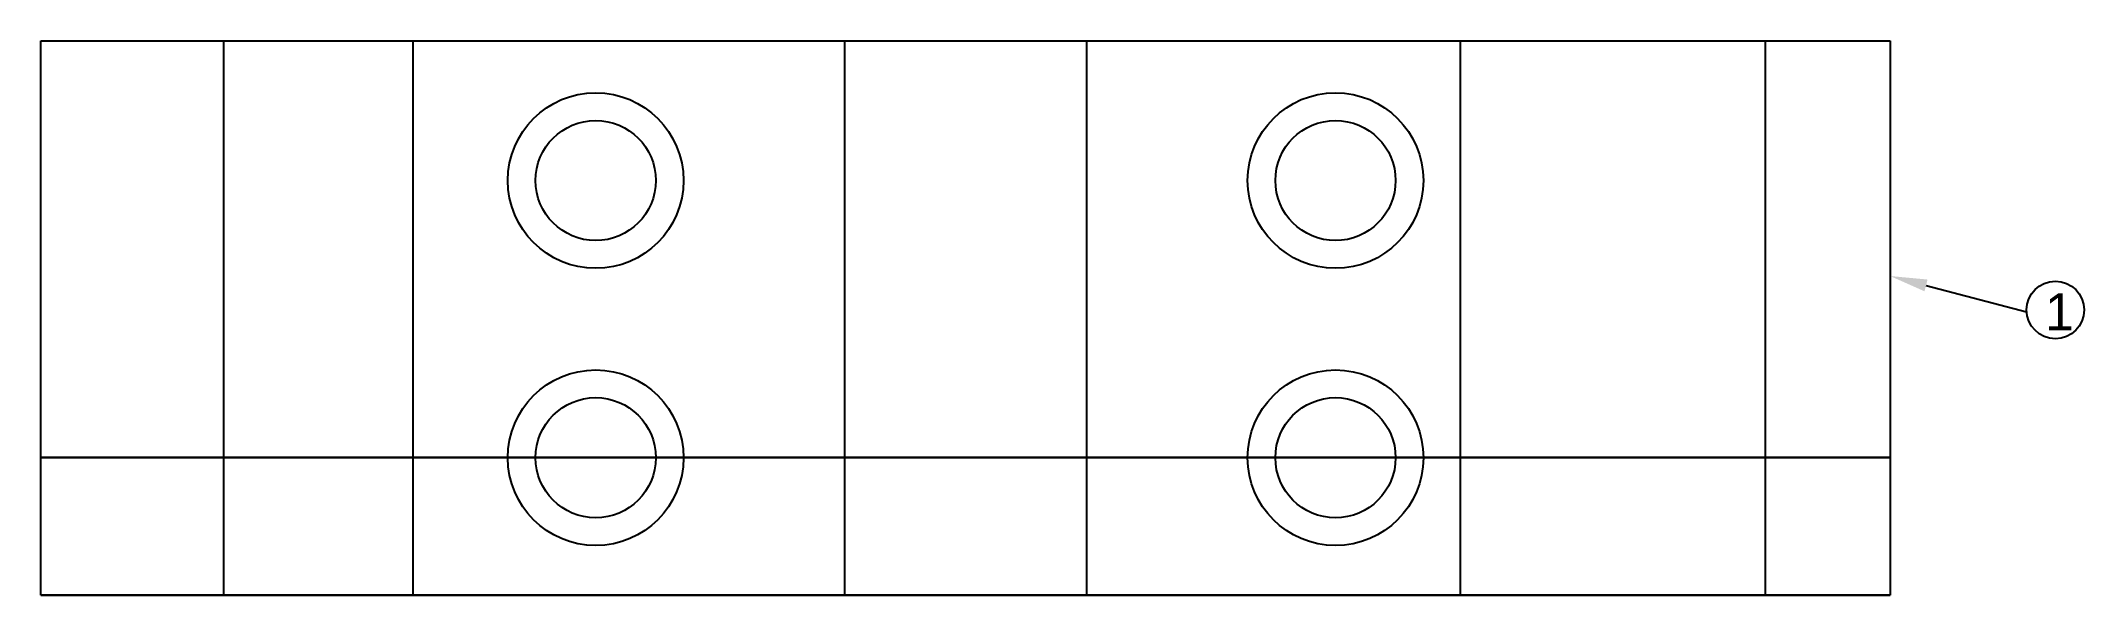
# Model space of a CAD drawing. Header units: millimetres. Extents: x 0 to 221, y 0 to 60.
import ezdxf
from ezdxf import colors
from ezdxf.entities.mleader import LeaderData, LeaderLine
from ezdxf.math import Vec2, Vec3

# ---------------------------------------------------------------- set-up
doc = ezdxf.new("R2010")
doc.units = ezdxf.units.MM
for name, color, linetype in [('PH-B89', 7, 'Continuous'), ('PV-B85', 7, 'Continuous'), ('PV-B89', 7, 'Continuous'), ('Размеры', 3, 'Continuous'), ('Штрих', 1, 'Continuous')]:
    doc.layers.add(name, color=color, linetype=linetype)
doc.styles.get("Standard").update_dxf_attribs({"font": 'arial.ttf'})

# ---------------------------------------------------------------- blocks, each defined once
blk = doc.blocks.new('A$Cb3845d3a')
at = {"linetype": 'Continuous', "extrusion": (0, 0, -1)}
h = blk.add_hatch(color=8, dxfattribs=at)
edge = h.paths.add_edge_path()
edge.add_line((-141.08, 43), (-141.08, 23))
edge.add_line((-141.08, 23), (-144.08, 23))
edge.add_line((-144.08, 23), (-144.08, 0))
edge.add_line((-144.08, 0), (-77.08, 0))
edge.add_line((-77.08, 0), (-77.08, 23))
edge.add_line((-77.08, 23), (-80.08, 23))
edge.add_line((-80.08, 23), (-80.08, 43))
edge.add_line((-80.08, 43), (-97.52, 43))
edge.add_arc((-110.58, 46), 13.4, 192.9371, 347.0629, ccw=False)
edge.add_line((-123.64, 43), (-141.08, 43))
edge = h.paths.add_edge_path()
edge.add_arc((-180.58, 46), 16.75, 190.3176, 349.6824, ccw=False)
edge.add_line((-197.05, 43), (-210.58, 43))
edge.add_line((-210.58, 43), (-210.58, 0))
edge.add_line((-210.58, 0), (-157.08, 0))
edge.add_line((-157.08, 0), (-157.08, 23))
edge.add_line((-157.08, 23), (-160.08, 23))
edge.add_line((-160.08, 23), (-160.08, 43))
edge.add_line((-160.08, 43), (-164.1, 43))
edge = h.paths.add_edge_path()
edge.add_arc((-40.58, 46), 10.65, 196.3611, 343.6389, ccw=False)
edge.add_line((-50.79, 43), (-61.08, 43))
edge.add_line((-61.08, 43), (-61.08, 23))
edge.add_line((-61.08, 23), (-64.08, 23))
edge.add_line((-64.08, 23), (-64.08, 0))
edge.add_line((-64.08, 0), (-10.58, 0))
edge.add_line((-10.58, 0), (-10.58, 43))
edge.add_line((-10.58, 43), (-30.36, 43))
at = {"layer": 'Штрих'}
h = blk.add_hatch(dxfattribs=at)
h.set_pattern_fill('LINE', color=256, scale=3, angle=45)
h.paths.add_polyline_path([(64.08, 23), (61.08, 23), (61.08, 23), (61.08, 43), (50.79, 43, -0.748625), (30.36, 43), (10.58, 43), (10.58, 0), (64.08, 0)])
h.paths.add_polyline_path([(144.08, 23), (141.08, 23), (141.08, 23), (141.08, 43), (123.64, 43, -0.796333), (97.52, 43), (80.08, 43), (80.08, 23), (80.08, 23), (77.08, 23), (77.08, 0), (144.08, 0)])
h.paths.add_polyline_path([(210.58, 43), (197.05, 43, -0.834388), (164.1, 43), (160.08, 43), (160.08, 23), (160.08, 23), (157.08, 23), (157.08, 0), (210.58, 0)])
h.paths.add_polyline_path([(144.08, 23), (141.08, 23), (141.08, 23), (141.08, 43), (123.64, 43, -0.796333), (97.52, 43), (80.08, 43), (80.08, 23), (77.08, 23), (77.08, 0), (144.08, 0)], flags=17)
h = blk.add_hatch(dxfattribs=at)
h.set_pattern_fill('LINE', color=256, scale=3, angle=45)
h.paths.add_polyline_path([(144.08, 23), (141.08, 23), (141.08, 23), (141.08, 43), (123.64, 43, -0.796333), (97.52, 43), (80.08, 43), (80.08, 23), (80.08, 23), (77.08, 23), (77.08, 0), (144.08, 0)])
at = {"linetype": 'Continuous', "extrusion": (0, 1, 0)}
for p, q in [((30.36, 43), (10.58, 43)), ((10.58, 43), (10.58, 0)), ((61.08, 43), (50.79, 43)), ((61.08, 23), (61.08, 43)), ((61.08, 43), (80.08, 43)), ((61.08, 43), (61.08, 23)), ((97.52, 43), (80.08, 43)), ((80.08, 43), (80.08, 23)), ((80.08, 43), (80.08, 23)), ((141.08, 43), (123.64, 43)), ((141.08, 23), (141.08, 43)), ((141.08, 43), (160.08, 43)), ((141.08, 43), (141.08, 23)), ((164.1, 43), (160.08, 43)), ((160.08, 43), (160.08, 23)), ((160.08, 43), (160.08, 23)), ((210.58, 43), (197.05, 43)), ((210.58, 0), (210.58, 43)), ((64.08, 23), (61.08, 23)), ((61.08, 23), (61.08, 23)), ((64.08, 0), (64.08, 23)), ((77.08, 23), (64.08, 23)), ((64.08, 0), (64.08, 23)), ((80.08, 23), (77.08, 23)), ((77.08, 23), (77.08, 0)), ((77.08, 0), (77.08, 23)), ((80.08, 23), (80.08, 23)), ((144.08, 23), (141.08, 23)), ((141.08, 23), (141.08, 23)), ((144.08, 0), (144.08, 23)), ((157.08, 23), (144.08, 23)), ((144.08, 0), (144.08, 23)), ((160.08, 23), (157.08, 23)), ((157.08, 23), (157.08, 0)), ((157.08, 0), (157.08, 23)), ((160.08, 23), (160.08, 23)), ((10.58, 0), (64.08, 0)), ((77.08, 0), (64.08, 0)), ((77.08, 0), (144.08, 0)), ((157.08, 0), (144.08, 0)), ((157.08, 0), (210.58, 0))]:
    blk.add_line(p, q, dxfattribs=at)
at = {"linetype": 'Continuous', "extrusion": (1.04381e-34, 6.2352e-51, -1)}
for p, q in [((64.08, 23), (61.08, 23)), ((77.08, 0), (144.08, 0)), ((157.08, 0), (210.58, 0))]:
    blk.add_line(p, q, dxfattribs=at)
at = {"linetype": 'Continuous', "extrusion": (0, 0, -1)}
for centre, radius, start, end in [((-40.58, 46), 10.65, 196.3611, 343.6389), ((-110.58, 46), 13.4, 192.9371, 347.0629), ((-180.58, 46), 16.75, 190.3176, 349.6824)]:
    blk.add_arc(centre, radius, start, end, dxfattribs=at)
blk = doc.blocks.new('*U29')
at = {"layer": 'PV-B89'}
for p, q in [((19.78, 0, 43), (0, 0, 43)), ((0, 0), (0, 0, 43)), ((0, 0), (200, 0)), ((86.94, 0, 43), (40.22, 0, 43)), ((153.52, 0, 43), (113.06, 0, 43)), ((200, 0, 43), (186.48, 0, 43)), ((200, 0), (200, 0, 43))]:
    blk.add_line(p, q, dxfattribs=at)
at = {"layer": 'PV-B89', "extrusion": (0, 1, 0)}
for centre, radius, start, end in [((-30, 46), 10.65, 196.3611, 343.6389), ((-100, 46), 13.4, 192.9371, 347.0629), ((-170, 46), 16.75, 190.3176, 349.6824)]:
    blk.add_arc(centre, radius, start, end, dxfattribs=at)
blk = doc.blocks.new('*U30')
at = {"layer": 'PH-B89'}
for p, q in [((50.5, 0, 23), (69.5, 0, 23)), ((50.5, 0, 43), (50.5, 0, 23)), ((53.5, 0), (53.5, 0, 23)), ((66.5, 0), (66.5, 0, 23)), ((69.5, 0, 43), (69.5, 0, 23)), ((130.5, 0, 23), (149.5, 0, 23)), ((130.5, 0, 43), (130.5, 0, 23)), ((133.5, 0), (133.5, 0, 23)), ((146.5, 0), (146.5, 0, 23)), ((149.5, 0, 43), (149.5, 0, 23))]:
    blk.add_line(p, q, dxfattribs=at)
blk = doc.blocks.new('*U32')
at = {"layer": 'PV-B85'}
for p, q in [((0, 60), (19.78, 60)), ((0, 0), (0, 60)), ((19.78, 60), (40.22, 60)), ((19.78, 0), (19.78, 60)), ((40.22, 60), (86.94, 60)), ((40.22, 60), (40.22, 0)), ((86.94, 60), (113.06, 60)), ((86.94, 0), (86.94, 60)), ((113.06, 60), (153.52, 60)), ((113.06, 60), (113.06, 0)), ((153.52, 60), (186.48, 60)), ((153.52, 0), (153.52, 60)), ((186.48, 60), (186.48, 0)), ((186.48, 60), (200, 60)), ((200, 60), (200, 0)), ((19.78, 0), (0, 0)), ((40.22, 0), (19.78, 0)), ((86.94, 0), (40.22, 0)), ((113.06, 0), (86.94, 0)), ((153.52, 0), (113.06, 0)), ((186.48, 0), (153.52, 0)), ((200, 0), (186.48, 0))]:
    blk.add_line(p, q, dxfattribs=at)
for centre, radius in [((60, 44.88), 9.5), ((140, 44.88), 9.5), ((60, 44.88), 6.5), ((140, 44.88), 6.5), ((60, 14.88), 9.5), ((140, 14.88), 9.5), ((60, 14.88), 6.5), ((140, 14.88), 6.5)]:
    blk.add_circle(centre, radius, dxfattribs=at)

msp = doc.modelspace()

# ---------------------------------------------------------------- linework, layer by layer
at = {"layer": 'Размеры'}
msp.add_circle((217.85, 30.87), 3.11, dxfattribs=at)

# ---------------------------------------------------------------- block references
at = {"layer": 'PH-B89'}
msp.add_blockref('*U30', (0, 0), dxfattribs=at)
at = {"layer": 'PV-B85'}
msp.add_blockref('*U32', (0, 0), dxfattribs=at)
at = {"layer": 'PV-B89'}
msp.add_blockref('*U29', (0, 0), dxfattribs=at)
at = {"layer": 'Штрих', "extrusion": (0, -1, 0)}
msp.add_blockref('A$Cb3845d3a', (-10.58, 0, -14.9), dxfattribs=at)

# ---------------------------------------------------------------- leaders
at = {"layer": 'Размеры'}
ml = msp.add_multileader_mtext('Standard', dxfattribs=at)
ml.set_content('1', color=256)
ml.set_leader_properties()
ml.build(insert=Vec2(0, 0))
ml.multileader.update_dxf_attribs({"has_dogleg": 0, "dogleg_length": 0})
ctx = ml.context
ctx.base_point, ctx.plane_origin = Vec3(214.73, 30.68), Vec3(199.99, 34.54)
notes = []
notes.append((ctx, [(0, (1, 1, 0), (214.73, 30.68), (1, 0), 0, [(0, [(199.99, 34.54)], 0, [])])]))
ctx.mtext.insert, ctx.mtext.flow_direction = Vec3(216.73, 32.68), 5
for ctx, leaders in notes:
    for number, flags, end, landing, length, lines in leaders:
        leader = LeaderData()
        leader.index, (leader.has_last_leader_line, leader.has_dogleg_vector, leader.attachment_direction) = number, flags
        leader.last_leader_point, leader.dogleg_vector, leader.dogleg_length = Vec3(end), Vec3(landing), length
        for number, points, colour, breaks in lines:
            line = LeaderLine()
            line.index, line.vertices, line.color, line.breaks = number, Vec3.list(points), colors.encode_raw_color(colour), breaks
            leader.lines.append(line)
        ctx.leaders.append(leader)

doc.saveas('drawing.dxf')
